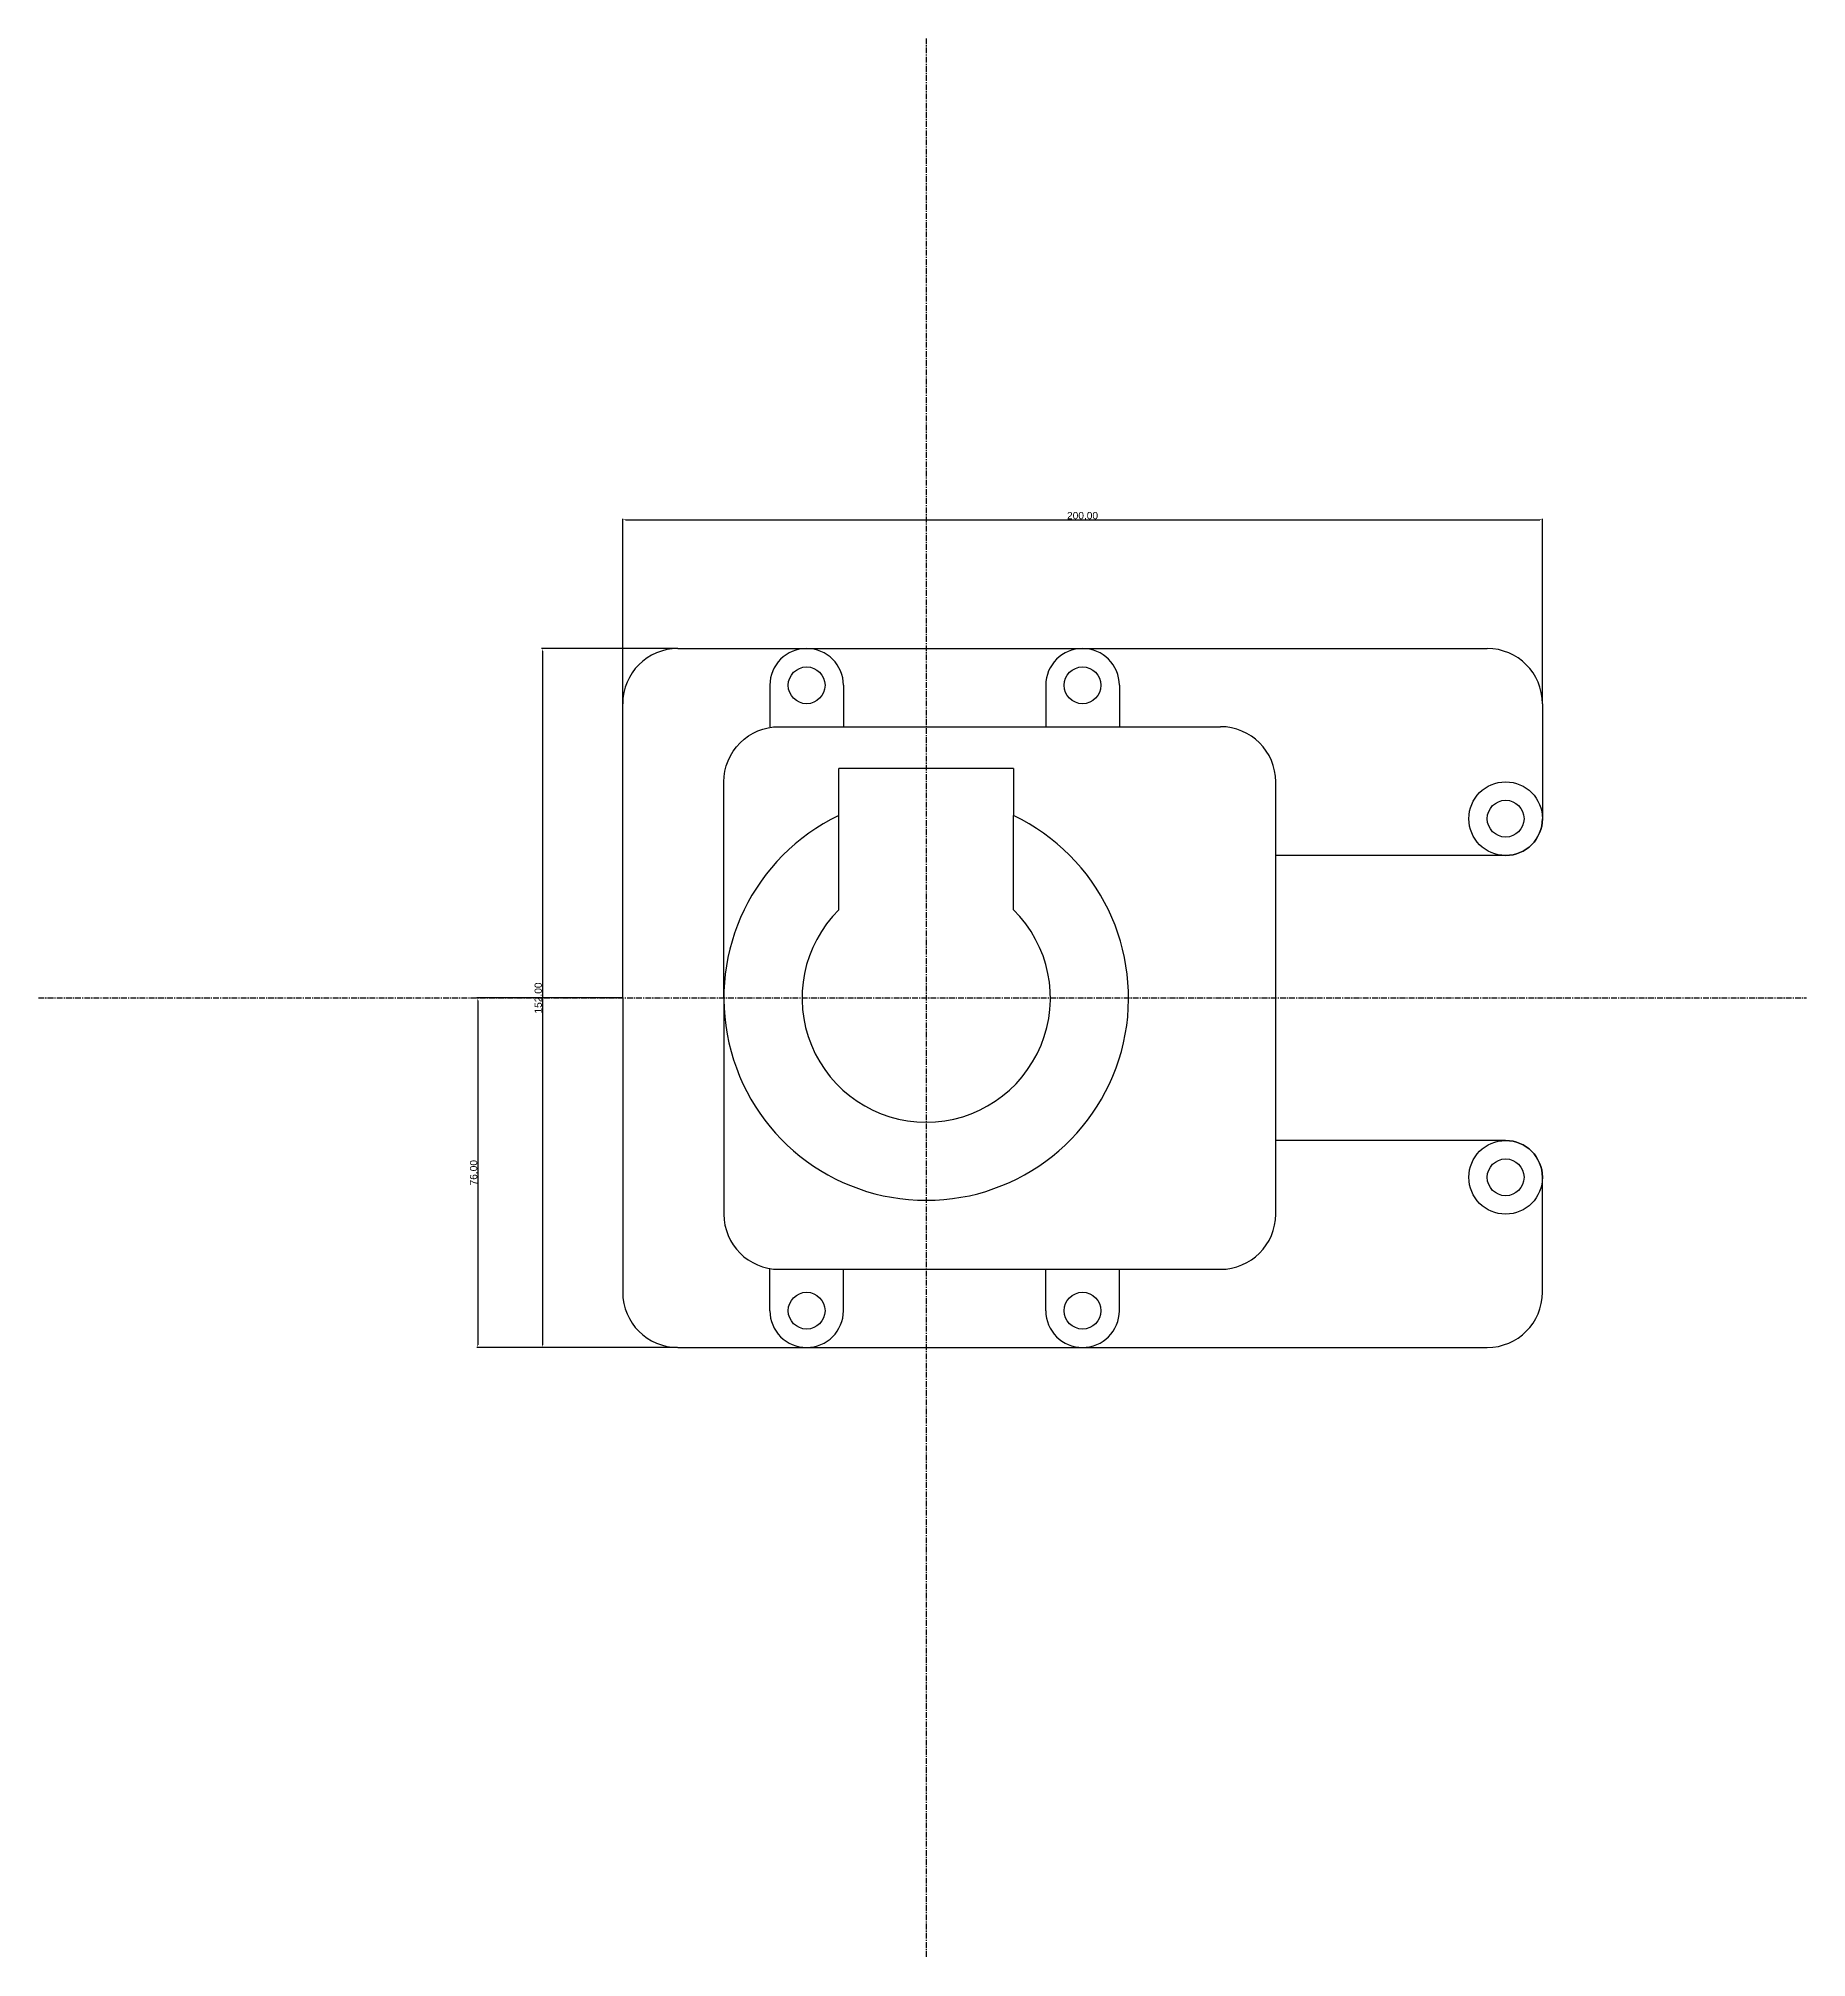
# Model space of a CAD drawing. Header units: millimetres. Extents: x 69745 to 70130, y 50043 to 50460.
import ezdxf

# ---------------------------------------------------------------- set-up
doc = ezdxf.new("R2010")
doc.units = ezdxf.units.MM
doc.header["$MEASUREMENT"] = 0
doc.linetypes.add('CENTER', pattern=[2, 1.25, -0.25, 0.25, -0.25])
doc.styles.get("Standard").update_dxf_attribs({"font": 'arial.ttf'})
doc.dimstyles.get("Standard").update_dxf_attribs({"dimtxt": 1.58, "dimasz": 0.58, "dimexe": 0.18, "dimexo": 0.0625, "dimgap": 0.09, "dimtad": 1, "dimtoh": 1, "dimzin": 0, "dimdsep": 46, "dimtxsty": 'Standard', "dimcen": 0.09, "dimadec": 0, "dimazin": 0, "dimtfac": 1, "dimtofl": 0, "dimtmove": 0, "dimatfit": 3, "dimfxl": 1, "dimtolj": 1, "dimtzin": 0, "dimarcsym": 0})

# ---------------------------------------------------------------- blocks, each defined once
blk = doc.blocks.new('*D5')
at = {"color": 0, "lineweight": -2, "transparency": 16777216}
for p, q in [((69872.11, 50315.31), (69872.11, 50355.43)), ((69872.69, 50355.25), (70071.53, 50355.25)), ((70072.11, 50315.31), (70072.11, 50355.43))]:
    blk.add_line(p, q, dxfattribs=at)
at = {"color": 0, "transparency": 16777216}
for points in [[(69872.69, 50355.35), (69872.69, 50355.16), (69872.11, 50355.25)], [(70071.53, 50355.35), (70071.53, 50355.16), (70072.11, 50355.25)]]:
    blk.add_solid(points, dxfattribs=at)
at = {"layer": 'Defpoints', "color": 0, "transparency": 16777216}
for p in [(70072.11, 50355.25), (69872.11, 50315.25), (70072.11, 50315.25)]:
    blk.add_point(p, dxfattribs=at)
at = {"color": 0, "transparency": 16777216, "insert": (69972.11, 50356.15), "char_height": 1.58, "attachment_point": 5}
blk.add_mtext('\\A1;200.00', dxfattribs=at)
blk = doc.blocks.new('*D6')
at = {"color": 0, "lineweight": -2, "transparency": 16777216}
for p, q in [((69884.05, 50327.25), (69854.47, 50327.25)), ((69854.65, 50326.67), (69854.65, 50175.83)), ((69884.05, 50175.25), (69854.47, 50175.25))]:
    blk.add_line(p, q, dxfattribs=at)
at = {"color": 0, "transparency": 16777216}
for points in [[(69854.55, 50326.67), (69854.74, 50326.67), (69854.65, 50327.25)], [(69854.55, 50175.83), (69854.74, 50175.83), (69854.65, 50175.25)]]:
    blk.add_solid(points, dxfattribs=at)
at = {"layer": 'Defpoints', "color": 0, "transparency": 16777216}
for p in [(69884.11, 50327.25), (69854.65, 50175.25), (69884.11, 50175.25)]:
    blk.add_point(p, dxfattribs=at)
at = {"color": 0, "transparency": 16777216, "insert": (69853.75, 50251.25), "char_height": 1.58, "attachment_point": 5, "rotation": 90}
blk.add_mtext('\\A1;152.00', dxfattribs=at)
blk = doc.blocks.new('*D7')
at = {"color": 0, "lineweight": -2, "transparency": 16777216}
for p, q in [((69872.05, 50251.25), (69840.42, 50251.25)), ((69840.6, 50250.67), (69840.6, 50175.83)), ((69872.05, 50175.25), (69840.42, 50175.25))]:
    blk.add_line(p, q, dxfattribs=at)
at = {"color": 0, "transparency": 16777216}
for points in [[(69840.5, 50250.67), (69840.69, 50250.67), (69840.6, 50251.25)], [(69840.5, 50175.83), (69840.69, 50175.83), (69840.6, 50175.25)]]:
    blk.add_solid(points, dxfattribs=at)
at = {"layer": 'Defpoints', "color": 0, "transparency": 16777216}
for p in [(69872.11, 50251.25), (69840.6, 50175.25), (69872.11, 50175.25)]:
    blk.add_point(p, dxfattribs=at)
at = {"color": 0, "transparency": 16777216, "insert": (69839.7, 50213.25), "char_height": 1.58, "attachment_point": 5, "rotation": 90}
blk.add_mtext('\\A1;76.00', dxfattribs=at)

msp = doc.modelspace()

# ---------------------------------------------------------------- linework, layer by layer
at = {"linetype": 'CENTER', "transparency": 33554505}
for p, q in [((69938.112, 50459.938), (69938.112, 50042.553)), ((69745.054, 50251.246), (70129.56, 50251.246))]:
    msp.add_line(p, q, dxfattribs=at)
at = {"transparency": 33554687}
for p, q in [((69884.112, 50327.246), (70060.112, 50327.246)), ((69904.112, 50319.246), (69904.112, 50310.246)), ((69920.112, 50319.246), (69920.112, 50310.246)), ((69964.112, 50319.246), (69964.112, 50310.246)), ((69980.112, 50319.246), (69980.112, 50310.246)), ((69872.112, 50251.246), (69872.112, 50315.246)), ((70072.112, 50315.246), (70072.112, 50290.246)), ((69919.112, 50301.242), (69957.112, 50301.242)), ((69919.112, 50290.932), (69919.112, 50301.142)), ((69957.112, 50301.142), (69957.112, 50290.932)), ((70014.112, 50204.246), (70014.112, 50298.246)), ((69919.112, 50270.429), (69919.112, 50290.932)), ((69957.112, 50270.429), (69957.112, 50290.932)), ((70064.112, 50282.246), (70014.112, 50282.246)), ((69872.112, 50251.246), (69872.112, 50187.246)), ((69894.112, 50251.246), (69894.112, 50204.246)), ((70064.112, 50220.246), (70014.112, 50220.246)), ((70072.112, 50187.246), (70072.112, 50212.246)), ((69904.112, 50183.246), (69904.112, 50192.246)), ((69906.112, 50192.246), (69938.112, 50192.246)), ((69920.112, 50183.246), (69920.112, 50192.246)), ((69938.112, 50192.246), (70002.112, 50192.246)), ((69964.112, 50183.246), (69964.112, 50192.246)), ((69980.112, 50183.246), (69980.112, 50192.246)), ((69884.112, 50175.246), (70060.112, 50175.246))]:
    msp.add_line(p, q, dxfattribs=at)
msp.add_lwpolyline([(69894.112, 50251.246), (69894.112, 50298.246, -0.4142136), (69906.112, 50310.246), (70002.112, 50310.246)], format="xyb", dxfattribs=at)
for centre, radius in [((69912.112, 50319.246), 4), ((69972.112, 50319.246), 4), ((70064.112, 50290.246), 8), ((70064.112, 50290.246), 4), ((70064.112, 50212.246), 8), ((70064.112, 50212.246), 4), ((69912.112, 50183.246), 4), ((69972.112, 50183.246), 4)]:
    msp.add_circle(centre, radius, dxfattribs=at)
for centre, radius, start, end in [((69884.112, 50315.246), 12, 90, 180), ((69912.112, 50319.246), 8, 0, 180), ((69972.112, 50319.246), 8, 0, 180), ((70060.112, 50315.246), 12, 0, 90), ((70002.112, 50298.246), 12, 0, 90), ((69938.112, 50251.246), 44, 115.583, 64.417), ((70064.112, 50290.246), 8, 270, 0), ((69938.112, 50251.246), 27, 134.72491, 45.27509), ((70064.112, 50212.246), 8, 0, 90), ((69906.112, 50204.246), 12, 180, 270), ((70002.112, 50204.246), 12, 270, 0), ((69884.112, 50187.246), 12, 180, 270), ((70060.112, 50187.246), 12, 270, 0), ((69912.112, 50183.246), 8, 180, 0), ((69972.112, 50183.246), 8, 180, 0)]:
    msp.add_arc(centre, radius, start, end, dxfattribs=at)

# ---------------------------------------------------------------- dimensions: what is measured, and where the dimension line sits
dim = msp.add_linear_dim(base=(70072.112, 50355.254), p1=(69872.112, 50315.246), p2=(70072.112, 50315.246), dimstyle='Standard', dxfattribs=at)
dim.commit()
dim.dimension.update_dxf_attribs({"geometry": '*D5', "text_midpoint": (69972.112, 50356.151)})
for base, p1, p2, picture, middle in [((69854.646, 50175.246), (69884.112, 50327.246), (69884.112, 50175.246), '*D6', (69853.75, 50251.246)), ((69840.595, 50175.246), (69872.112, 50251.246), (69872.112, 50175.246), '*D7', (69839.699, 50213.246))]:
    dim = msp.add_linear_dim(base=base, p1=p1, p2=p2, angle=90, dimstyle='Standard', dxfattribs=at)
    dim.commit()
    dim.dimension.update_dxf_attribs({"geometry": picture, "text_midpoint": middle})

doc.saveas('drawing.dxf')
